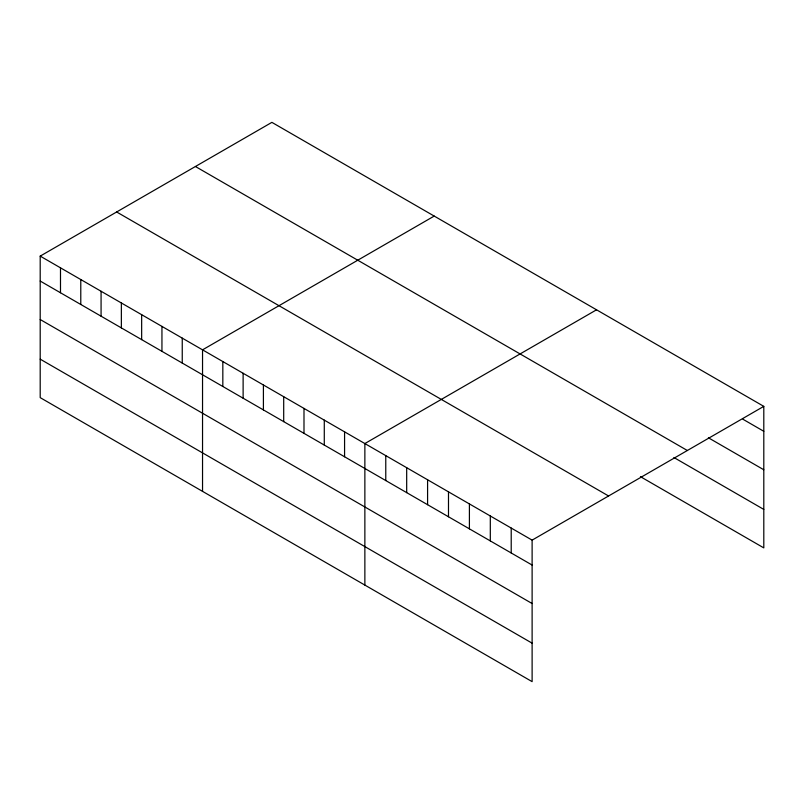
<?xml version="1.0" encoding="UTF-8"?>
<svg xmlns="http://www.w3.org/2000/svg" width="804" height="804" viewBox="0 0 804 804"><rect width="100%" height="100%" fill="white"/><g stroke="black" fill="none" stroke-linecap="round" stroke-linejoin="round"><path stroke-width="1.21" d="M40.2 256.114L532.117 540.127L532.117 681.641L40.2 397.638L40.2 256.114L271.883 122.359L763.8 406.362L763.8 547.886L640.446 476.671M434.21 216.075L202.538 349.84L202.538 491.355M596.548 309.801L364.865 443.557L364.865 585.081M532.117 540.127L763.8 406.362M742.896 419.226L763.8 431.296M708.394 437.778L763.8 469.767M195.422 166.498L687.35 450.501M673.903 457.506L763.8 509.414M116.65 211.975L608.578 495.978M40.2 281.048L532.117 565.051M40.2 319.52L532.117 603.533M40.2 359.157L532.117 643.17M511.213 528.057L511.213 552.981M490.309 515.987L490.309 540.911M469.405 503.917L469.405 528.841M448.491 491.837L448.491 516.771M427.587 479.767L427.587 504.701M406.683 467.697L406.683 492.631M385.769 455.627L385.769 480.561M344.574 431.848L344.574 456.772M324.283 420.13L324.283 445.064M303.992 408.412L303.992 433.346M283.701 396.704L283.701 421.628M263.411 384.985L263.411 409.909M243.12 373.267L243.12 398.201M222.829 361.549L222.829 386.483M182.247 338.122L182.247 363.056M161.946 326.404L161.946 351.338M141.655 314.696L141.655 339.62M121.364 302.977L121.364 327.901M101.073 291.259L101.073 316.193M80.782 279.551L80.782 304.475M60.491 267.832L60.491 292.756"/></g></svg>
